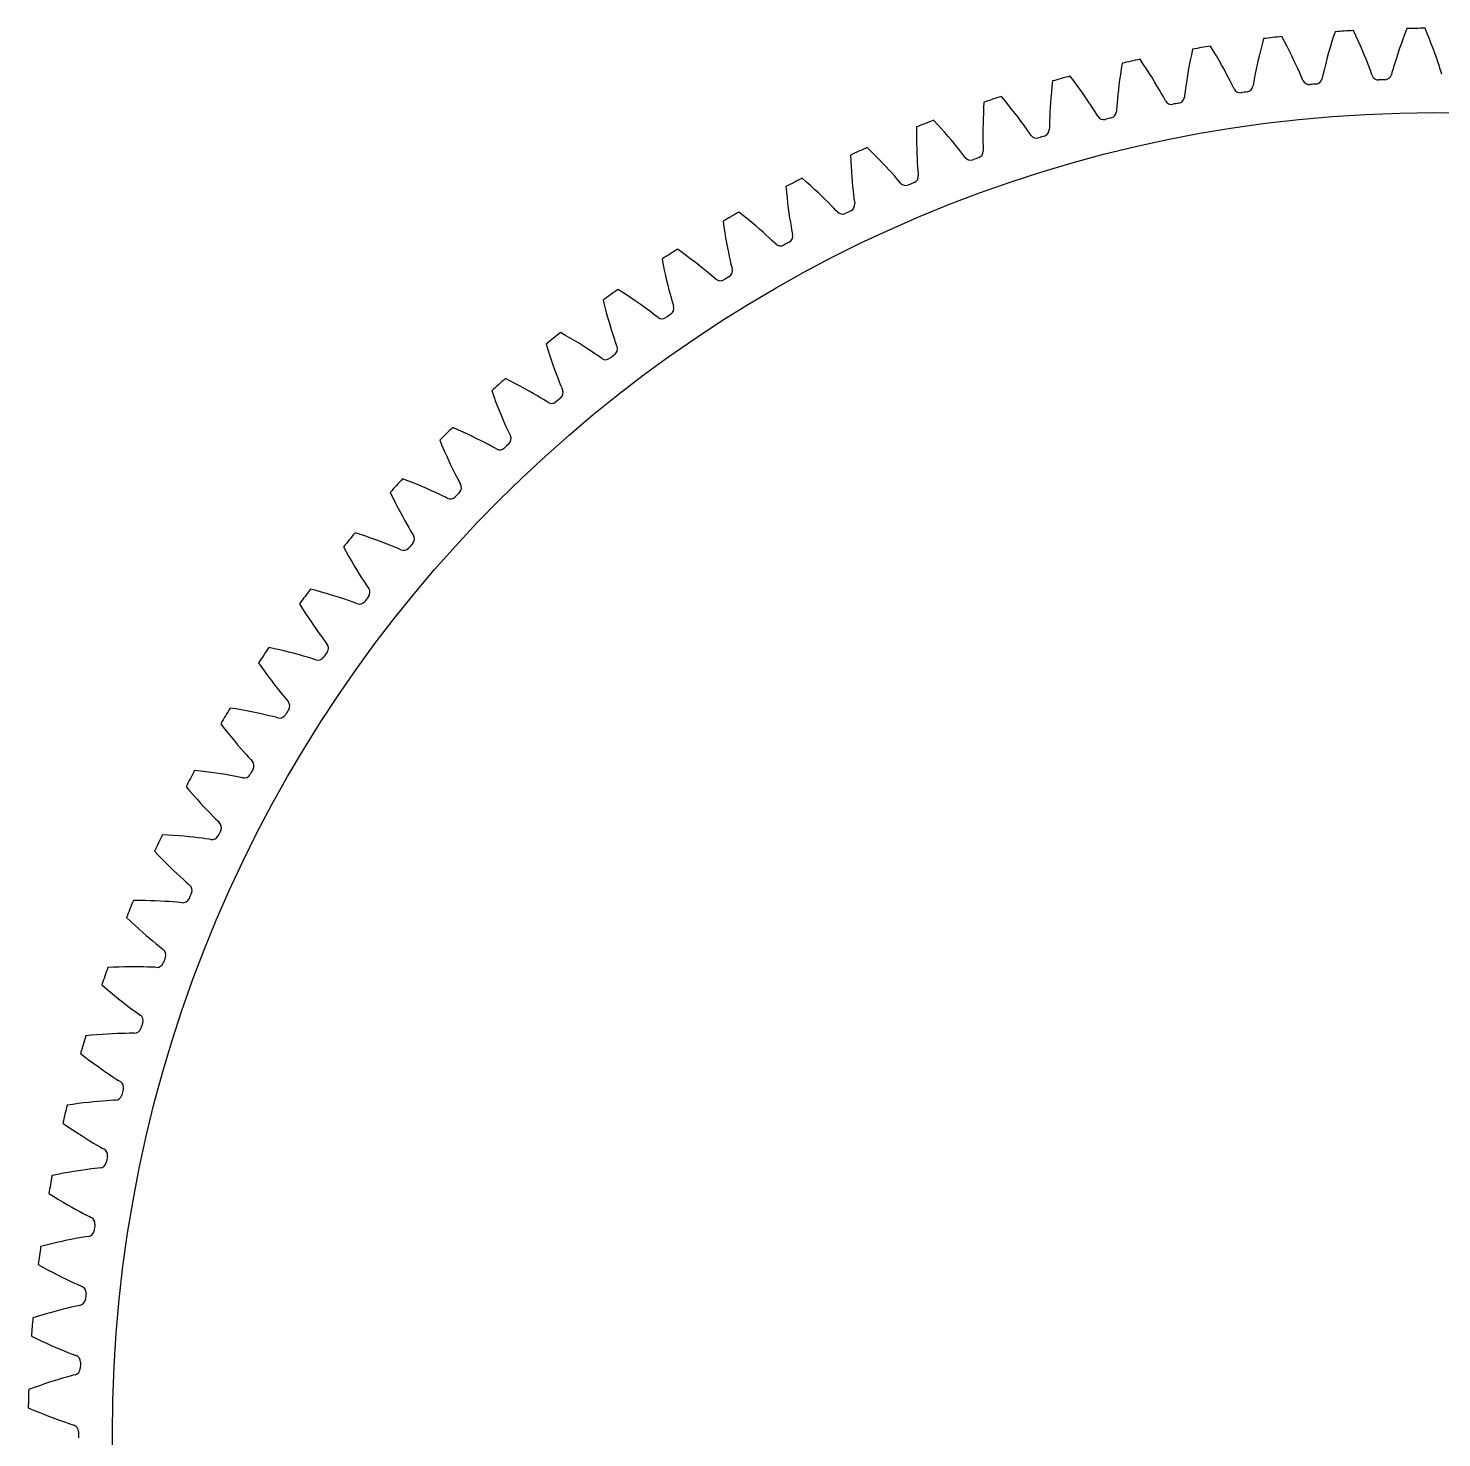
# Model space of a CAD drawing. Header units: millimetres. Extents: x -94 to 94, y -94 to 94.
# Drawn here: x -93.7 to 0.5, y -0.2 to 93.7 of the extents above; entities that cross this region are included whole.
import ezdxf

# ---------------------------------------------------------------- set-up
doc = ezdxf.new("R2010")
doc.units = ezdxf.units.MM

msp = doc.modelspace()

# ---------------------------------------------------------------- linework, layer by layer
at = {"layer": 'bore'}
msp.add_circle((0, 0), 88.125, dxfattribs=at)
at = {"layer": 'thin_ring_external'}
for p, q in [((-6.590975, 93.518028), (-6.709903, 93.152892)), ((-5.208707, 93.248879), (-5.37317, 93.595895)), ((-1.944708, 93.373991), (-2.073785, 93.025898)), ((-1.807291, 93.732578), (-1.944708, 93.373991)), ((-0.44057, 93.393201), (-0.587099, 93.748162)), ((-0.302646, 93.048518), (-0.44057, 93.393201)), ((-14.691812, 92.23142), (-14.890809, 92.559853)), ((-11.457592, 92.688768), (-11.550494, 92.329325)), ((-11.357464, 93.0595), (-11.457592, 92.688768)), ((-9.963256, 92.861282), (-10.145223, 93.199447)), ((-9.790897, 92.532462), (-9.963256, 92.861282)), ((-9.628231, 92.213828), (-9.790897, 92.532462)), ((-6.924445, 92.456179), (-7.020179, 92.126453)), ((-6.821037, 92.798662), (-6.924445, 92.456179)), ((-6.709903, 93.152892), (-6.821037, 92.798662)), ((-5.053363, 92.911688), (-5.208707, 93.248879)), ((-4.907179, 92.585164), (-5.053363, 92.911688)), ((-4.770231, 92.270316), (-4.907179, 92.585164)), ((-2.194545, 92.689141), (-2.30699, 92.364734)), ((-2.073785, 93.025898), (-2.194545, 92.689141)), ((-0.173324, 92.714955), (-0.302646, 93.048518)), ((-0.052631, 92.393525), (-0.173324, 92.714955)), ((0.059364, 92.085473), (-0.052631, 92.393525)), ((-19.382038, 91.360937), (-19.597545, 91.67878)), ((-16.249817, 91.619112), (-16.317757, 91.267868)), ((-16.17539, 91.982829), (-16.249817, 91.619112)), ((-16.094322, 92.35819), (-16.17539, 91.982829)), ((-14.502888, 91.91183), (-14.691812, 92.23142)), ((-14.324164, 91.601917), (-14.502888, 91.91183)), ((-14.15582, 91.302678), (-14.324164, 91.601917)), ((-11.715053, 91.647825), (-11.786902, 91.328018)), ((-11.63628, 91.982009), (-11.715053, 91.647825)), ((-11.550494, 92.329325), (-11.63628, 91.982009)), ((-9.475385, 91.906383), (-9.628231, 92.213828)), ((-9.332556, 91.61136), (-9.475385, 91.906383)), ((-9.200043, 91.330319), (-9.332556, 91.61136)), ((-7.188686, 91.510604), (-7.261351, 91.228187)), ((-7.108264, 91.810732), (-7.188686, 91.510604)), ((-7.020179, 92.126453), (-7.108264, 91.810732)), ((-4.642652, 91.968384), (-4.770231, 92.270316)), ((-4.524661, 91.680943), (-4.642652, 91.968384)), ((-4.416619, 91.410081), (-4.524661, 91.680943)), ((-2.593713, 91.479954), (-2.671666, 91.221894)), ((-2.506723, 91.758292), (-2.593713, 91.479954)), ((-2.411082, 92.053922), (-2.506723, 91.758292)), ((-2.30699, 92.364734), (-2.411082, 92.053922)), ((0.162524, 91.792382), (0.059364, 92.085473)), ((0.256595, 91.516357), (0.162524, 91.792382)), ((0.341113, 91.260372), (0.256595, 91.516357)), ((-24.021699, 90.252103), (-24.253155, 90.558528)), ((-20.906747, 90.669875), (-20.956663, 90.31562)), ((-20.850988, 91.036918), (-20.906747, 90.669875)), ((-20.789192, 91.415929), (-20.850988, 91.036918)), ((-19.177043, 91.05141), (-19.382038, 91.360937)), ((-18.982728, 90.751027), (-19.177043, 91.05141)), ((-18.799323, 90.460774), (-18.982728, 90.751027)), ((-16.43479, 90.607039), (-16.484183, 90.300275)), ((-16.379363, 90.930098), (-16.43479, 90.607039)), ((-16.317757, 91.267868), (-16.379363, 90.930098)), ((-13.998113, 91.015332), (-14.15582, 91.302678)), ((-13.851422, 90.741424), (-13.998113, 91.015332)), ((-13.716319, 90.482993), (-13.851422, 90.741424)), ((-11.910044, 90.738416), (-11.961272, 90.473752)), ((-11.851894, 91.024175), (-11.910044, 90.738416)), ((-11.786902, 91.328018), (-11.851894, 91.024175)), ((-9.078311, 91.065326), (-9.200043, 91.330319)), ((-8.968126, 90.819296), (-9.078311, 91.065326)), ((-8.870848, 90.596753), (-8.968126, 90.819296)), ((-8.789343, 90.406104), (-8.870848, 90.596753)), ((-7.428477, 90.528084), (-7.461464, 90.389738)), ((-7.382176, 90.730188), (-7.428477, 90.528084)), ((-7.326025, 90.966484), (-7.382176, 90.730188)), ((-7.261351, 91.228187), (-7.326025, 90.966484)), ((-4.319141, 91.158745), (-4.416619, 91.410081)), ((-4.233353, 90.931525), (-4.319141, 91.158745)), ((-4.161689, 90.736963), (-4.233353, 90.931525)), ((-4.111351, 90.603946), (-4.161689, 90.736963)), ((-2.796369, 90.789297), (-2.836377, 90.652817)), ((-2.739809, 90.988774), (-2.796369, 90.789297)), ((-2.671666, 91.221894), (-2.739809, 90.988774)), ((0.415187, 91.029068), (0.341113, 91.260372)), ((0.476823, 90.831101), (0.415187, 91.029068)), ((0.520303, 90.695686), (0.476823, 90.831101)), ((-25.472188, 89.853502), (-25.509133, 89.48409)), ((-25.429825, 90.235173), (-25.472188, 89.853502)), ((-23.801166, 89.953448), (-24.021699, 90.252103)), ((-23.591767, 89.663378), (-23.801166, 89.953448)), ((-23.393782, 89.382869), (-23.591767, 89.663378)), ((-21.039801, 89.649677), (-21.073466, 89.340791)), ((-21.000942, 89.975145), (-21.039801, 89.649677)), ((-20.956663, 90.31562), (-21.000942, 89.975145)), ((-18.62715, 90.181856), (-18.799323, 90.460774)), ((-18.466665, 89.915795), (-18.62715, 90.181856)), ((-18.318542, 89.664599), (-18.466665, 89.915795)), ((-18.18384, 89.43109), (-18.318542, 89.664599)), ((-16.565312, 89.744984), (-16.597071, 89.504194)), ((-16.527665, 90.011919), (-16.565312, 89.744984)), ((-16.484183, 90.300275), (-16.527665, 90.011919)), ((-13.593715, 90.242909), (-13.716319, 90.482993)), ((-13.485201, 90.025624), (-13.593715, 90.242909)), ((-13.394067, 89.839385), (-13.485201, 90.025624)), ((-13.330426, 89.712195), (-13.394067, 89.839385)), ((-12.041205, 90.030692), (-12.067084, 89.890843)), ((-12.005284, 90.234897), (-12.041205, 90.030692)), ((-11.961272, 90.473752), (-12.005284, 90.234897)), ((-8.732279, 90.27583), (-8.789343, 90.406104)), ((-30.004115, 88.819005), (-30.026934, 88.435668)), ((-28.59869, 88.907812), (-28.84549, 89.202019)), ((-28.363196, 88.620807), (-28.59869, 88.907812)), ((-28.139258, 88.341808), (-28.363196, 88.620807)), ((-25.567732, 88.785457), (-25.589921, 88.45843)), ((-25.540895, 89.127749), (-25.567732, 88.785457)), ((-25.509133, 89.48409), (-25.540895, 89.127749)), ((-23.207591, 89.113106), (-23.393782, 89.382869)), ((-23.03373, 88.855586), (-23.207591, 89.113106)), ((-22.872974, 88.612281), (-23.03373, 88.855586)), ((-22.726524, 88.385954), (-22.872974, 88.612281)), ((-21.126136, 88.782083), (-21.145558, 88.539985)), ((-21.102168, 89.050592), (-21.126136, 88.782083)), ((-21.073466, 89.340791), (-21.102168, 89.050592)), ((-18.064372, 89.219628), (-18.18384, 89.43109)), ((-17.963848, 89.038286), (-18.064372, 89.219628)), ((-17.893795, 88.914511), (-17.963848, 89.038286)), ((-16.622518, 89.298421), (-16.641223, 89.157433)), ((-16.597071, 89.504194), (-16.622518, 89.298421)), ((-30.058494, 87.707353), (-30.067818, 87.364138)), ((-30.044968, 88.064852), (-30.058494, 87.707353)), ((-30.026934, 88.435668), (-30.044968, 88.064852)), ((-27.927208, 88.071773), (-28.139258, 88.341808)), ((-27.727486, 87.811869), (-27.927208, 88.071773)), ((-27.540703, 87.563563), (-27.727486, 87.811869)), ((-25.621618, 87.856941), (-25.631844, 87.587558)), ((-25.60777, 88.148227), (-25.621618, 87.856941)), ((-25.589921, 88.45843), (-25.60777, 88.148227)), ((-22.596415, 88.180868), (-22.726524, 88.385954)), ((-22.486763, 88.004896), (-22.596415, 88.180868)), ((-22.410482, 87.88486), (-22.486763, 88.004896)), ((-21.160466, 88.333181), (-21.171947, 88.191422)), ((-21.145558, 88.539985), (-21.160466, 88.333181)), ((-34.500127, 87.171117), (-34.503344, 86.787116)), ((-34.503344, 86.787116), (-34.50242, 86.415862)), ((-33.10107, 87.331571), (-33.362571, 87.612792)), ((-32.851228, 87.056964), (-33.10107, 87.331571)), ((-32.613338, 86.789764), (-32.851228, 87.056964)), ((-32.387776, 86.530909), (-32.613338, 86.789764)), ((-30.073281, 87.036404), (-30.075267, 86.725695)), ((-30.075267, 86.725695), (-30.074223, 86.434082)), ((-30.067818, 87.364138), (-30.073281, 87.036404)), ((-27.367733, 87.328784), (-27.540703, 87.563563)), ((-27.209918, 87.11023), (-27.367733, 87.328784)), ((-27.069507, 86.912055), (-27.209918, 87.11023)), ((-26.951013, 86.741911), (-27.069507, 86.912055)), ((-26.868701, 86.625926), (-26.951013, 86.741911)), ((-25.643208, 87.13749), (-25.647436, 86.995329)), ((-25.638879, 87.344785), (-25.643208, 87.13749)), ((-25.631844, 87.587558), (-25.638879, 87.344785)), ((-37.517094, 85.527492), (-37.792612, 85.794994)), ((-34.50242, 86.415862), (-34.497674, 86.05814)), ((-34.497674, 86.05814), (-34.489461, 85.714895)), ((-32.175044, 86.281542), (-32.387776, 86.530909)), ((-31.975825, 86.043097), (-32.175044, 86.281542)), ((-31.791093, 85.817456), (-31.975825, 86.043097)), ((-31.622324, 85.607245), (-31.791093, 85.817456)), ((-30.074223, 86.434082), (-30.070682, 86.164528)), ((-30.070682, 86.164528), (-30.065311, 85.921712)), ((-30.065311, 85.921712), (-30.059049, 85.714466)), ((-38.906133, 85.295811), (-38.889738, 84.912145)), ((-38.889738, 84.912145), (-38.869859, 84.541424)), ((-37.253556, 85.266), (-37.517094, 85.527492)), ((-37.002332, 85.011295), (-37.253556, 85.266)), ((-36.763847, 84.764295), (-37.002332, 85.011295)), ((-34.489461, 85.714895), (-34.478182, 85.387311)), ((-34.478182, 85.387311), (-34.464301, 85.076905)), ((-34.464301, 85.076905), (-34.448369, 84.785726)), ((-31.471977, 85.416498), (-31.622324, 85.607245)), ((-31.34495, 85.252626), (-31.471977, 85.416498)), ((-31.256824, 85.140996), (-31.34495, 85.252626)), ((-30.059049, 85.714466), (-30.056014, 85.572275)), ((-38.869859, 84.541424), (-38.846854, 84.18441)), ((-38.846854, 84.18441), (-38.821125, 83.842033)), ((-36.53866, 84.526116), (-36.763847, 84.764295)), ((-36.327526, 84.298154), (-36.53866, 84.526116)), ((-36.131514, 84.08224), (-36.327526, 84.298154)), ((-35.952232, 83.880921), (-36.131514, 84.08224)), ((-34.448369, 84.785726), (-34.431068, 84.516705)), ((-34.431068, 84.516705), (-34.413306, 84.274479)), ((-34.413306, 84.274479), (-34.396471, 84.067824)), ((-34.396471, 84.067824), (-34.386178, 83.925973)), ((-43.210637, 83.197977), (-43.174673, 82.815649)), ((-41.835239, 83.500281), (-42.124057, 83.753366)), ((-41.558694, 83.252587), (-41.835239, 83.500281)), ((-41.294792, 83.011042), (-41.558694, 83.252587)), ((-41.044006, 82.776541), (-41.294792, 83.011042)), ((-38.821125, 83.842033), (-38.793134, 83.515451)), ((-38.793134, 83.515451), (-38.763422, 83.20616)), ((-38.763422, 83.20616), (-38.732642, 82.916173)), ((-35.792341, 83.698099), (-35.952232, 83.880921)), ((-35.657112, 83.540927), (-35.792341, 83.698099)), ((-35.563401, 83.433942), (-35.657112, 83.540927)), ((-43.174673, 82.815649), (-43.135891, 82.446426)), ((-43.135891, 82.446426), (-43.094686, 82.091053)), ((-43.094686, 82.091053), (-43.051509, 81.750436)), ((-40.806951, 82.55017), (-41.044006, 82.776541)), ((-40.584452, 82.333287), (-40.806951, 82.55017)), ((-40.377672, 82.127663), (-40.584452, 82.333287)), ((-40.188344, 81.93576), (-40.377672, 82.127663)), ((-38.732642, 82.916173), (-38.701628, 82.648387)), ((-38.701628, 82.648387), (-38.671521, 82.407384)), ((-38.671521, 82.407384), (-38.644155, 82.201858)), ((-38.644155, 82.201858), (-38.626634, 82.060718)), ((-46.044242, 81.255227), (-46.345606, 81.493235)), ((-45.755409, 81.021977), (-46.044242, 81.255227)), ((-43.051509, 81.750436), (-43.00688, 81.42571)), ((-43.00688, 81.42571), (-42.961413, 81.118339)), ((-42.961413, 81.118339), (-42.915867, 80.830302)), ((-40.019327, 81.761342), (-40.188344, 81.93576)), ((-39.876249, 81.61128), (-40.019327, 81.761342)), ((-39.777197, 81.509219), (-39.876249, 81.61128)), ((-47.402409, 80.883089), (-47.34697, 80.503097)), ((-47.34697, 80.503097), (-47.289386, 80.136335)), ((-47.289386, 80.136335), (-47.23009, 79.783529)), ((-45.479518, 80.794222), (-45.755409, 81.021977)), ((-45.217086, 80.572833), (-45.479518, 80.794222)), ((-44.968781, 80.358861), (-45.217086, 80.572833)), ((-44.735499, 80.153621), (-44.968781, 80.358861)), ((-44.518488, 79.958824), (-44.735499, 80.153621)), ((-42.915867, 80.830302), (-42.871219, 80.564448)), ((-42.871219, 80.564448), (-42.828846, 80.325298)), ((-42.828846, 80.325298), (-42.791022, 80.121437)), ((-42.791022, 80.121437), (-42.766316, 79.981375)), ((-47.23009, 79.783529), (-47.169577, 79.445562)), ((-47.169577, 79.445562), (-47.108425, 79.123538)), ((-44.319609, 79.776839), (-44.518488, 79.958824)), ((-44.141907, 79.611278), (-44.319609, 79.776839)), ((-43.991353, 79.468718), (-44.141907, 79.611278)), ((-43.887219, 79.371848), (-43.991353, 79.468718)), ((-51.470514, 78.357187), (-51.395745, 77.98052)), ((-50.13312, 78.798188), (-50.446243, 79.020498)), ((-49.832754, 78.57999), (-50.13312, 78.798188)), ((-49.545594, 78.366619), (-49.832754, 78.57999)), ((-49.2722, 78.158919), (-49.545594, 78.366619)), ((-47.108425, 79.123538), (-47.047323, 78.818889)), ((-47.047323, 78.818889), (-46.987129, 78.533554)), ((-46.987129, 78.533554), (-46.928965, 78.270327)), ((-46.928965, 78.270327), (-46.874436, 78.033652)), ((-51.395745, 77.98052), (-51.319508, 77.617178)), ((-51.319508, 77.617178), (-51.242275, 77.26786)), ((-49.013293, 77.957905), (-49.2722, 78.158919)), ((-48.769835, 77.764844), (-49.013293, 77.957905)), ((-48.543162, 77.581382), (-48.769835, 77.764844)), ((-48.335249, 77.409789), (-48.543162, 77.581382)), ((-48.149325, 77.253518), (-48.335249, 77.409789)), ((-46.874436, 78.033652), (-46.826252, 77.831988)), ((-46.826252, 77.831988), (-46.794427, 77.693371)), ((-51.242275, 77.26786), (-51.164584, 76.933423)), ((-51.164584, 76.933423), (-51.087069, 76.614941)), ((-51.087069, 76.614941), (-51.010492, 76.31381)), ((-47.991689, 77.11883), (-48.149325, 77.253518)), ((-47.882745, 77.027404), (-47.991689, 77.11883)), ((-55.404338, 75.626859), (-55.310434, 75.254502)), ((-54.091206, 76.135574), (-54.415273, 76.341605)), ((-53.780091, 75.932997), (-54.091206, 76.135574)), ((-53.482411, 75.734567), (-53.780091, 75.932997)), ((-53.198768, 75.541097), (-53.482411, 75.734567)), ((-52.929935, 75.353565), (-53.198768, 75.541097)), ((-51.010492, 76.31381), (-50.935807, 76.031921)), ((-50.935807, 76.031921), (-50.864278, 75.772007)), ((-50.864278, 75.772007), (-50.797736, 75.538425)), ((-50.797736, 75.538425), (-50.739317, 75.339484)), ((-55.310434, 75.254502), (-55.215744, 74.895526)), ((-55.215744, 74.895526), (-55.120775, 74.550607)), ((-55.120775, 74.550607), (-55.026109, 74.220573)), ((-52.676937, 75.173188), (-52.929935, 75.353565)), ((-52.441191, 75.001539), (-52.676937, 75.173188)), ((-52.224789, 74.840786), (-52.441191, 75.001539)), ((-52.031128, 74.694212), (-52.224789, 74.840786)), ((-51.866819, 74.567749), (-52.031128, 74.694212)), ((-51.753349, 74.482005), (-51.866819, 74.567749)), ((-50.739317, 75.339484), (-50.700456, 75.202673)), ((-55.026109, 74.220573), (-54.932433, 73.906465)), ((-54.932433, 73.906465), (-54.84058, 73.609637)), ((-54.84058, 73.609637), (-54.751599, 73.331929)), ((-59.193619, 72.69923), (-59.080824, 72.332153)), ((-57.908175, 73.27433), (-58.242339, 73.463545)), ((-57.587122, 73.087903), (-57.908175, 73.27433)), ((-57.279698, 72.904932), (-57.587122, 73.087903)), ((-56.986546, 72.726197), (-57.279698, 72.904932)), ((-56.708489, 72.552637), (-56.986546, 72.726197)), ((-54.751599, 73.331929), (-54.666892, 73.076006)), ((-54.666892, 73.076006), (-54.58851, 72.846126)), ((-54.58851, 72.846126), (-54.520009, 72.650429)), ((-54.520009, 72.650429), (-54.474213, 72.51578)), ((-59.080824, 72.332153), (-58.967928, 71.978481)), ((-58.967928, 71.978481), (-58.855472, 71.638861)), ((-58.855472, 71.638861), (-58.744078, 71.314091)), ((-56.446611, 72.385413), (-56.708489, 72.552637)), ((-56.202408, 72.226025), (-56.446611, 72.385413)), ((-55.978079, 72.076532), (-56.202408, 72.226025)), ((-55.777187, 71.940037), (-55.978079, 72.076532)), ((-55.606636, 71.822129), (-55.777187, 71.940037)), ((-55.488936, 71.742291), (-55.606636, 71.822129)), ((-58.744078, 71.314091), (-58.634485, 71.005176)), ((-58.634485, 71.005176), (-58.527595, 70.713425)), ((-58.527595, 70.713425), (-58.42455, 70.440622)), ((-61.574068, 70.221922), (-61.917457, 70.393828)), ((-61.243915, 70.052132), (-61.574068, 70.221922)), ((-60.927549, 69.885096), (-61.243915, 70.052132)), ((-60.625653, 69.721563), (-60.927549, 69.885096)), ((-58.42455, 70.440622), (-58.326887, 70.189359)), ((-58.326887, 70.189359), (-58.236869, 69.963781)), ((-58.236869, 69.963781), (-58.158465, 69.771836)), ((-58.158465, 69.771836), (-58.105853, 69.639702)), ((-62.82847, 69.581937), (-62.697079, 69.221098)), ((-62.697079, 69.221098), (-62.566272, 68.873651)), ((-62.566272, 68.873651), (-62.436621, 68.540217)), ((-60.339097, 69.562427), (-60.625653, 69.721563)), ((-60.069021, 69.408793), (-60.339097, 69.562427)), ((-59.816999, 69.262082), (-60.069021, 69.408793)), ((-59.58533, 69.124238), (-59.816999, 69.262082)), ((-59.37773, 68.998179), (-59.58533, 69.124238)), ((-59.201381, 68.889134), (-59.37773, 68.998179)), ((-59.079757, 68.815409), (-59.201381, 68.889134)), ((-62.436621, 68.540217), (-62.308789, 68.221558)), ((-62.308789, 68.221558), (-62.183566, 67.918642)), ((-62.183566, 67.918642), (-62.061919, 67.63273)), ((-65.079321, 66.986313), (-65.43104, 67.140461)), ((-64.740929, 66.833602), (-65.079321, 66.986313)), ((-62.061919, 67.63273), (-61.945079, 67.365544)), ((-61.945079, 67.365544), (-61.834713, 67.119595)), ((-61.834713, 67.119595), (-61.733294, 66.898908)), ((-66.299409, 66.283112), (-66.149765, 65.929453)), ((-64.416447, 66.682938), (-64.740929, 66.833602)), ((-64.106595, 66.535034), (-64.416447, 66.682938)), ((-63.812287, 66.390737), (-64.106595, 66.535034)), ((-63.534719, 66.251093), (-63.812287, 66.390737)), ((-63.275534, 66.117442), (-63.534719, 66.251093)), ((-63.037129, 65.991607), (-63.275534, 66.117442)), ((-62.823363, 65.876313), (-63.037129, 65.991607)), ((-61.733294, 66.898908), (-61.645192, 66.711217)), ((-61.645192, 66.711217), (-61.585902, 66.581941)), ((-66.149765, 65.929453), (-66.001388, 65.589139)), ((-66.001388, 65.589139), (-65.85488, 65.262759)), ((-65.85488, 65.262759), (-65.710944, 64.951043)), ((-62.641676, 65.776414), (-62.823363, 65.876313)), ((-62.516447, 65.708996), (-62.641676, 65.776414)), ((-65.710944, 64.951043), (-65.570418, 64.654916)), ((-65.570418, 64.654916), (-65.43433, 64.375588)), ((-65.43433, 64.375588), (-65.304, 64.114717)), ((-65.304, 64.114717), (-65.18122, 63.874724)), ((-68.41479, 63.575944), (-68.773921, 63.711932)), ((-68.069042, 63.440711), (-68.41479, 63.575944)), ((-67.73729, 63.306812), (-68.069042, 63.440711)), ((-67.42029, 63.174922), (-67.73729, 63.306812)), ((-67.118998, 63.045841), (-67.42029, 63.174922)), ((-65.18122, 63.874724), (-65.068665, 63.659504)), ((-65.068665, 63.659504), (-64.971094, 63.476556)), ((-64.971094, 63.476556), (-64.90528, 63.350476)), ((-69.59738, 62.811362), (-69.429873, 62.465806)), ((-69.429873, 62.465806), (-69.264313, 62.133511)), ((-66.834662, 62.920552), (-67.118998, 63.045841)), ((-66.568991, 62.800309), (-66.834662, 62.920552)), ((-66.324471, 62.686812), (-66.568991, 62.800309)), ((-66.105097, 62.582583), (-66.324471, 62.686812)), ((-65.918546, 62.492091), (-66.105097, 62.582583)), ((-65.790038, 62.431155), (-65.918546, 62.492091)), ((-69.264313, 62.133511), (-69.101331, 61.815038)), ((-69.101331, 61.815038), (-68.941667, 61.511079)), ((-68.941667, 61.511079), (-68.786203, 61.222513)), ((-68.786203, 61.222513), (-68.63603, 60.950498)), ((-68.63603, 60.950498), (-68.49255, 60.696622)), ((-68.49255, 60.696622), (-68.357676, 60.463212)), ((-68.357676, 60.463212), (-68.234278, 60.254019)), ((-71.571772, 59.999713), (-71.937378, 60.117187)), ((-71.21957, 59.882311), (-71.571772, 59.999713)), ((-70.881414, 59.765526), (-71.21957, 59.882311)), ((-70.558093, 59.649994), (-70.881414, 59.765526)), ((-70.250603, 59.536465), (-70.558093, 59.649994)), ((-69.96024, 59.425858), (-70.250603, 59.536465)), ((-69.688776, 59.319338), (-69.96024, 59.425858)), ((-68.234278, 60.254019), (-68.127493, 60.076292)), ((-68.127493, 60.076292), (-68.055328, 59.953737)), ((-72.713779, 59.175745), (-72.528847, 58.839192)), ((-72.528847, 58.839192), (-72.346536, 58.515785)), ((-72.346536, 58.515785), (-72.167505, 58.206049)), ((-69.43878, 59.218474), (-69.688776, 59.319338)), ((-69.214371, 59.125582), (-69.43878, 59.218474)), ((-69.023442, 59.044734), (-69.214371, 59.125582)), ((-68.891991, 58.990439), (-69.023442, 59.044734)), ((-72.167505, 58.206049), (-71.992529, 57.910639)), ((-71.992529, 57.910639), (-71.822533, 57.630388)), ((-71.822533, 57.630388), (-71.658667, 57.366395)), ((-71.658667, 57.366395), (-71.502411, 57.120177)), ((-71.502411, 57.120177), (-71.355795, 56.893957)), ((-71.355795, 56.893957), (-71.221877, 56.691338)), ((-71.221877, 56.691338), (-71.106156, 56.519295)), ((-74.542032, 56.26695), (-74.913159, 56.365602)), ((-74.184294, 56.167684), (-74.542032, 56.26695)), ((-73.840616, 56.068318), (-74.184294, 56.167684)), ((-73.511818, 55.969445), (-73.840616, 56.068318)), ((-73.198932, 55.871766), (-73.511818, 55.969445)), ((-72.903301, 55.776129), (-73.198932, 55.871766)), ((-72.626752, 55.683609), (-72.903301, 55.776129)), ((-72.371932, 55.595641), (-72.626752, 55.683609)), ((-71.106156, 56.519295), (-71.027827, 56.400585)), ((-75.640477, 55.385745), (-75.438601, 55.059074)), ((-75.438601, 55.059074), (-75.240014, 54.745397)), ((-75.240014, 54.745397), (-75.045402, 54.445207)), ((-72.143072, 55.514329), (-72.371932, 55.595641)), ((-71.948264, 55.443335), (-72.143072, 55.514329)), ((-71.814212, 55.395823), (-71.948264, 55.443335)), ((-75.045402, 54.445207), (-74.85557, 54.159116)), ((-74.85557, 54.159116), (-74.671487, 53.887911)), ((-74.671487, 53.887911), (-74.494355, 53.63263)), ((-74.494355, 53.63263), (-74.32573, 53.394711)), ((-74.32573, 53.394711), (-74.167754, 53.176273)), ((-74.167754, 53.176273), (-74.023665, 52.980756)), ((-74.023665, 52.980756), (-73.899311, 52.814847)), ((-73.899311, 52.814847), (-73.815023, 52.700291)), ((-77.31782, 52.387393), (-77.6935, 52.466966)), ((-76.95548, 52.306522), (-77.31782, 52.387393)), ((-76.607177, 52.224835), (-76.95548, 52.306522)), ((-76.273759, 52.142879), (-76.607177, 52.224835)), ((-75.956294, 52.061303), (-76.273759, 52.142879)), ((-75.656165, 51.980886), (-75.956294, 52.061303)), ((-75.375252, 51.902608), (-75.656165, 51.980886)), ((-75.116273, 51.827766), (-75.375252, 51.902608)), ((-78.369837, 51.451249), (-78.151545, 51.135312)), ((-78.151545, 51.135312), (-77.9372, 50.832185)), ((-74.88356, 51.758246), (-75.116273, 51.827766)), ((-74.685382, 51.697292), (-74.88356, 51.758246)), ((-74.549078, 51.656686), (-74.685382, 51.697292)), ((-77.9372, 50.832185), (-77.727514, 50.542323)), ((-77.727514, 50.542323), (-77.523322, 50.266299)), ((-77.523322, 50.266299), (-77.325631, 50.004847)), ((-77.325631, 50.004847), (-77.135695, 49.758943)), ((-77.135695, 49.758943), (-76.955142, 49.529945)), ((-76.955142, 49.529945), (-76.786219, 49.319858)), ((-76.786219, 49.319858), (-76.632334, 49.131954)), ((-76.632334, 49.131954), (-76.499671, 48.97261)), ((-79.891894, 48.371162), (-80.271148, 48.431449)), ((-79.525898, 48.308899), (-79.891894, 48.371162)), ((-79.173878, 48.245102), (-79.525898, 48.308899)), ((-78.836711, 48.180279), (-79.173878, 48.245102)), ((-78.515494, 48.115019), (-78.836711, 48.180279)), ((-78.211651, 48.050032), (-78.515494, 48.115019)), ((-76.499671, 48.97261), (-76.409643, 48.862507)), ((-80.89474, 47.382524), (-80.6606, 47.078145)), ((-77.927108, 47.986199), (-78.211651, 48.050032)), ((-77.664645, 47.924678), (-77.927108, 47.986199)), ((-77.428685, 47.867131), (-77.664645, 47.924678)), ((-77.227653, 47.816375), (-77.428685, 47.867131)), ((-77.089454, 47.782783), (-77.227653, 47.816375)), ((-80.6606, 47.078145), (-80.431057, 46.786358)), ((-80.431057, 46.786358), (-80.206844, 46.507581)), ((-80.206844, 46.507581), (-79.988824, 46.242342)), ((-79.988824, 46.242342), (-79.778041, 45.991325)), ((-79.778041, 45.991325), (-79.575797, 45.755441)), ((-79.575797, 45.755441), (-79.383787, 45.535961)), ((-79.383787, 45.535961), (-79.204357, 45.334773)), ((-79.204357, 45.334773), (-79.041079, 45.154971)), ((-79.041079, 45.154971), (-78.900452, 45.002609)), ((-78.900452, 45.002609), (-78.80492, 44.897247)), ((-82.25754, 44.228737), (-82.639378, 44.269581)), ((-81.888843, 44.185243), (-82.25754, 44.228737)), ((-81.534024, 44.139504), (-81.888843, 44.185243)), ((-81.193987, 44.091981), (-81.534024, 44.139504)), ((-80.869857, 44.043208), (-81.193987, 44.091981)), ((-80.563091, 43.99382), (-80.869857, 44.043208)), ((-80.27566, 43.944599), (-80.563091, 43.99382)), ((-80.010398, 43.89656), (-80.27566, 43.944599)), ((-79.771808, 43.851137), (-80.010398, 43.89656)), ((-79.568447, 43.810712), (-79.771808, 43.851137)), ((-79.428712, 43.78422), (-79.568447, 43.810712)), ((-83.208597, 43.190183), (-82.959221, 42.898156)), ((-82.959221, 42.898156), (-82.715079, 42.61847)), ((-82.715079, 42.61847), (-82.476924, 42.351505)), ((-82.476924, 42.351505), (-82.245645, 42.097745)), ((-82.245645, 42.097745), (-82.02232, 41.857818)), ((-82.02232, 41.857818), (-81.808295, 41.632568)), ((-81.808295, 41.632568), (-81.605329, 41.423178)), ((-81.605329, 41.423178), (-81.41586, 41.231415)), ((-81.41586, 41.231415), (-81.243614, 41.060185)), ((-81.243614, 41.060185), (-81.095391, 40.915202)), ((-81.095391, 40.915202), (-80.994604, 40.814855)), ((-84.408586, 39.970925), (-84.79201, 39.992218)), ((-84.038148, 39.946313), (-84.408586, 39.970925)), ((-83.681457, 39.918751), (-84.038148, 39.946313)), ((-83.339436, 39.888652), (-83.681457, 39.918751)), ((-83.013239, 39.856493), (-83.339436, 39.888652)), ((-82.704352, 39.822833), (-83.013239, 39.856493)), ((-82.414782, 39.788353), (-82.704352, 39.822833)), ((-82.147414, 39.753921), (-82.414782, 39.788353)), ((-81.906815, 39.720739), (-82.147414, 39.753921)), ((-81.701655, 39.690751), (-81.906815, 39.720739)), ((-81.56075, 39.671428), (-81.701655, 39.690751)), ((-85.305373, 38.885163), (-85.041411, 38.606251)), ((-85.041411, 38.606251), (-84.783306, 38.339395)), ((-84.783306, 38.339395), (-84.53183, 38.084939)), ((-84.53183, 38.084939), (-84.287896, 37.84332)), ((-84.287896, 37.84332), (-84.052611, 37.615109)), ((-84.052611, 37.615109), (-83.827364, 37.401081)), ((-83.827364, 37.401081), (-83.613971, 37.202328)), ((-83.613971, 37.202328), (-83.414958, 37.020489)), ((-83.414958, 37.020489), (-83.234193, 36.858277)), ((-83.234193, 36.858277), (-83.078761, 36.721052)), ((-83.078761, 36.721052), (-82.972982, 36.625982)), ((-86.339419, 35.608832), (-86.72343, 35.61052)), ((-85.968207, 35.603168), (-86.339419, 35.608832)), ((-85.610574, 35.593854), (-85.968207, 35.603168)), ((-85.267463, 35.581259), (-85.610574, 35.593854)), ((-84.940049, 35.565797), (-85.267463, 35.581259)), ((-84.629846, 35.547953), (-84.940049, 35.565797)), ((-84.338894, 35.528303), (-84.629846, 35.547953)), ((-84.070116, 35.507569), (-84.338894, 35.528303)), ((-83.828137, 35.486715), (-84.070116, 35.507569)), ((-83.621713, 35.467242), (-83.828137, 35.486715)), ((-83.480006, 35.455139), (-83.621713, 35.467242)), ((-87.179596, 34.478697), (-86.901737, 34.213626)), ((-86.901737, 34.213626), (-86.630344, 33.960298)), ((-86.630344, 33.960298), (-86.366203, 33.719014)), ((-86.366203, 33.719014), (-86.11025, 33.490165)), ((-86.11025, 33.490165), (-85.863619, 33.274266)), ((-85.863619, 33.274266), (-85.627738, 33.072018)), ((-85.627738, 33.072018), (-85.404475, 32.88442)), ((-85.404475, 32.88442), (-85.196436, 32.712981)), ((-85.196436, 32.712981), (-85.007625, 32.56021)), ((-85.007625, 32.56021), (-84.845388, 32.4311)), ((-84.845388, 32.4311), (-84.734892, 32.341556)), ((-88.045002, 31.153841), (-88.428599, 31.135918)), ((-87.673986, 31.167138), (-88.045002, 31.153841)), ((-87.316344, 31.176097), (-87.673986, 31.167138)), ((-86.973037, 31.181038), (-87.316344, 31.176097)), ((-86.64526, 31.182314), (-86.973037, 31.181038)), ((-86.334551, 31.180333), (-86.64526, 31.182314)), ((-86.042975, 31.175565), (-86.334551, 31.180333)), ((-85.773489, 31.168581), (-86.042975, 31.175565)), ((-85.530761, 31.16011), (-85.773489, 31.168581)), ((-85.323612, 31.151202), (-85.530761, 31.16011)), ((-85.181471, 31.146351), (-85.323612, 31.151202)), ((-88.826378, 29.982279), (-88.535347, 29.731742)), ((-88.535347, 29.731742), (-88.251372, 29.492602)), ((-88.251372, 29.492602), (-87.975256, 29.26512)), ((-87.975256, 29.26512), (-87.707951, 29.049639)), ((-87.707951, 29.049639), (-87.450619, 28.846614)), ((-87.450619, 28.846614), (-87.204718, 28.656674)), ((-87.204718, 28.656674), (-86.972167, 28.480721)), ((-86.972167, 28.480721), (-86.755646, 28.320128)), ((-86.755646, 28.320128), (-86.559281, 28.177197)), ((-86.559281, 28.177197), (-86.390664, 28.05654)), ((-86.390664, 28.05654), (-86.27574, 27.972754)), ((-89.520886, 26.617572), (-89.903067, 26.580086)), ((-89.151033, 26.649796), (-89.520886, 26.617572)), ((-88.794315, 26.677006), (-89.151033, 26.649796)), ((-88.451708, 26.699469), (-88.794315, 26.677006)), ((-88.124424, 26.71748), (-88.451708, 26.699469)), ((-87.814019, 26.731366), (-88.124424, 26.71748)), ((-87.52258, 26.741493), (-87.814019, 26.731366)), ((-87.253088, 26.748278), (-87.52258, 26.741493)), ((-87.010245, 26.752212), (-87.253088, 26.748278)), ((-86.802911, 26.753893), (-87.010245, 26.752212)), ((-86.660708, 26.756306), (-86.802911, 26.753893)), ((-90.241422, 25.407641), (-89.937978, 25.172291)), ((-89.937978, 25.172291), (-89.642163, 24.947963)), ((-89.642163, 24.947963), (-89.354792, 24.734877)), ((-89.354792, 24.734877), (-89.076833, 24.533325)), ((-89.076833, 24.533325), (-88.80947, 24.343705)), ((-88.80947, 24.343705), (-88.554191, 24.166569)), ((-88.554191, 24.166569), (-88.31296, 24.002719)), ((-88.31296, 24.002719), (-88.088521, 23.853391)), ((-88.088521, 23.853391), (-87.885114, 23.720674)), ((-87.885114, 23.720674), (-87.710556, 23.608783)), ((-87.710556, 23.608783), (-87.591503, 23.530975)), ((-90.76322, 22.011862), (-91.142989, 21.95491)), ((-90.395495, 22.062928), (-90.76322, 22.011862)), ((-90.040631, 22.108316), (-90.395495, 22.062928)), ((-89.699618, 22.148244), (-90.040631, 22.108316)), ((-89.373681, 22.182943), (-89.699618, 22.148244)), ((-89.06439, 22.212661), (-89.373681, 22.182943)), ((-88.773848, 22.237655), (-89.06439, 22.212661)), ((-88.505055, 22.258192), (-88.773848, 22.237655)), ((-88.262729, 22.274521), (-88.505055, 22.258192)), ((-88.055751, 22.286786), (-88.262729, 22.274521)), ((-87.913857, 22.296457), (-88.055751, 22.286786)), ((-91.421037, 20.766718), (-91.105971, 20.547169)), ((-91.105971, 20.547169), (-90.799088, 20.338238)), ((-90.799088, 20.338238), (-90.501211, 20.140103)), ((-90.501211, 20.140103), (-90.213324, 19.953007)), ((-90.213324, 19.953007), (-89.936627, 19.777285)), ((-89.936627, 19.777285), (-89.672637, 19.613415)), ((-89.672637, 19.613415), (-89.423354, 19.462097)), ((-89.423354, 19.462097), (-89.191583, 19.324423)), ((-89.191583, 19.324423), (-88.981664, 19.202265)), ((-88.981664, 19.202265), (-88.801621, 19.099434)), ((-88.801621, 19.099434), (-88.678751, 19.027806)), ((-91.768763, 17.348724), (-92.145129, 17.272456)), ((-91.404125, 17.418501), (-91.768763, 17.348724)), ((-91.052042, 17.481949), (-91.404125, 17.418501)), ((-90.713513, 17.539237), (-91.052042, 17.481949)), ((-90.389773, 17.590534), (-90.713513, 17.539237)), ((-90.082402, 17.636005), (-90.389773, 17.590534)), ((-89.793515, 17.675802), (-90.082402, 17.636005)), ((-89.526121, 17.710037), (-89.793515, 17.675802)), ((-89.284945, 17.738718), (-89.526121, 17.710037)), ((-89.078864, 17.761535), (-89.284945, 17.738718)), ((-88.937649, 17.778438), (-89.078864, 17.761535)), ((-92.362144, 16.071616), (-92.036279, 15.868441)), ((-92.036279, 15.868441), (-91.719128, 15.675452)), ((-91.719128, 15.675452), (-91.411523, 15.492785)), ((-91.411523, 15.492785), (-91.114458, 15.320633)), ((-91.114458, 15.320633), (-90.82915, 15.15927)), ((-90.82915, 15.15927), (-90.557137, 15.009093)), ((-90.557137, 15.009093), (-90.300452, 14.8707)), ((-90.300452, 14.8707), (-90.061954, 14.745041)), ((-90.061954, 14.745041), (-89.846072, 14.63376)), ((-89.846072, 14.63376), (-89.661012, 14.540256)), ((-89.661012, 14.540256), (-89.534645, 14.474996)), ((-89.729412, 13.214038), (-89.86958, 13.189947)), ((-92.534892, 12.640326), (-92.906873, 12.54494)), ((-92.174293, 12.728631), (-92.534892, 12.640326)), ((-91.825909, 12.809974), (-92.174293, 12.728631)), ((-91.490746, 12.884472), (-91.825909, 12.809974)), ((-91.170047, 12.952232), (-91.490746, 12.884472)), ((-90.8654, 13.013339), (-91.170047, 12.952232)), ((-90.578922, 13.067835), (-90.8654, 13.013339)), ((-90.313625, 13.115678), (-90.578922, 13.067835)), ((-90.074227, 13.156636), (-90.313625, 13.115678)), ((-89.86958, 13.189947), (-90.074227, 13.156636)), ((-93.062289, 11.334586), (-92.726475, 11.148315)), ((-92.726475, 11.148315), (-92.399884, 10.971771)), ((-92.399884, 10.971771), (-92.083353, 10.805049)), ((-92.083353, 10.805049), (-91.777885, 10.64829)), ((-91.777885, 10.64829), (-91.484709, 10.501705)), ((-91.484709, 10.501705), (-91.205383, 10.365613)), ((-91.205383, 10.365613), (-90.941967, 10.240507)), ((-90.941967, 10.240507), (-90.697364, 10.12719)), ((-90.697364, 10.12719), (-90.476081, 10.027078)), ((-90.476081, 10.027078), (-90.286489, 9.943145)), ((-90.286489, 9.943145), (-90.156955, 9.884422)), ((-90.86551, 8.487102), (-91.128018, 8.425775)), ((-90.628516, 8.540231), (-90.86551, 8.487102)), ((-90.425837, 8.583947), (-90.628516, 8.540231)), ((-90.287082, 8.615164), (-90.425837, 8.583947)), ((-93.059608, 7.898951), (-93.426233, 7.784696)), ((-92.703988, 8.005553), (-93.059608, 7.898951)), ((-92.360212, 8.104578), (-92.703988, 8.005553)), ((-92.02929, 8.196094), (-92.360212, 8.104578)), ((-91.71247, 8.28014), (-92.02929, 8.196094)), ((-91.41134, 8.356722), (-91.71247, 8.28014)), ((-91.128018, 8.425775), (-91.41134, 8.356722)), ((-93.519645, 6.567985), (-93.174759, 6.399104)), ((-93.174759, 6.399104), (-92.839578, 6.239466)), ((-92.839578, 6.239466), (-92.514947, 6.089124)), ((-92.514947, 6.089124), (-92.201874, 5.948166)), ((-92.201874, 5.948166), (-91.901596, 5.816742)), ((-91.901596, 5.816742), (-91.615685, 5.695091)), ((-91.615685, 5.695091), (-91.346225, 5.583598)), ((-91.346225, 5.583598), (-91.096155, 5.482918)), ((-91.096155, 5.482918), (-90.870049, 5.394235)), ((-90.870049, 5.394235), (-90.676418, 5.320093)), ((-90.676418, 5.320093), (-90.544054, 5.26806)), ((-91.180338, 3.836384), (-91.439372, 3.761733)), ((-90.946366, 3.901544), (-91.180338, 3.836384)), ((-90.746183, 3.955553), (-90.946366, 3.901544)), ((-90.609203, 3.993814), (-90.746183, 3.955553)), ((-93.341543, 3.136969), (-93.701855, 3.004142)), ((-92.991829, 3.261589), (-93.341543, 3.136969)), ((-92.653558, 3.378039), (-92.991829, 3.261589)), ((-92.327741, 3.486332), (-92.653558, 3.378039)), ((-92.015625, 3.586446), (-92.327741, 3.486332)), ((-91.718798, 3.678304), (-92.015625, 3.586446)), ((-91.439372, 3.761733), (-91.718798, 3.678304)), ((-93.73302, 1.784249), (-93.379959, 1.633198)), ((-93.379959, 1.633198), (-93.037065, 1.490883)), ((-93.037065, 1.490883), (-92.705181, 1.357313)), ((-92.705181, 1.357313), (-92.385319, 1.232525)), ((-92.385319, 1.232525), (-92.078722, 1.116605)), ((-92.078722, 1.116605), (-91.786973, 1.00971)), ((-91.786973, 1.00971), (-91.512171, 0.912122)), ((-91.512171, 0.912122), (-91.257286, 0.824342)), ((-91.257286, 0.824342), (-91.026947, 0.74732)), ((-91.026947, 0.74732), (-90.829783, 0.683161)), ((-90.829783, 0.683161), (-90.694935, 0.637955))]:
    msp.add_line(p, q, dxfattribs=at)
for centre, radius, start, end in [((0, 0), 93.75, 93.28564, 94.031433), ((0, 0), 93.75, 90.358811, 91.104604), ((0, 0), 93.75, 99.139299, 99.885091), ((0, 0), 93.75, 96.21247, 96.958262), ((0, 0), 93.75, 102.066128, 102.811921), ((0, 0), 93.75, 104.992957, 105.73875), ((-3.685775, 90.750183), 0.45, 198.963802, 272.325762), ((-3.271898, 90.766047), 0.45, 272.064482, 345.426442), ((-12.921984, 89.901073), 0.45, 204.817461, 278.179421), ((-12.511883, 89.959065), 0.45, 277.91814, 351.2801), ((-8.314726, 90.443607), 0.45, 201.890632, 275.252592), ((0, 0), 90.375, 94.991311, 95.252592), ((-7.902199, 90.480583), 0.45, 274.991311, 348.353271), ((0, 0), 90.375, 92.064482, 92.325762), ((0, 0), 93.75, 107.919787, 108.665579), ((-17.49553, 89.123998), 0.45, 207.74429, 281.10625), ((0, 0), 90.375, 100.844969, 101.10625), ((-17.088925, 89.202855), 0.45, 280.844969, 354.206929), ((0, 0), 90.375, 97.91814, 98.179421), ((-22.023432, 88.114409), 0.45, 210.671119, 284.033079), ((0, 0), 90.375, 103.771799, 104.033079), ((-21.621384, 88.213924), 0.45, 283.771799, 357.133759), ((0, 0), 93.75, 110.846616, 111.592408), ((-26.097436, 86.994853), 0.45, 286.698628, 0.060588), ((0, 0), 93.75, 113.773445, 114.519238), ((-26.493878, 86.874939), 0.45, 213.597949, 286.959909), ((0, 0), 90.375, 106.698628, 106.959909), ((-30.895204, 85.408823), 0.45, 216.524778, 289.886738), ((0, 0), 90.375, 109.625457, 109.886738), ((-30.505402, 85.548823), 0.45, 289.625457, 2.987417), ((-34.833783, 83.879605), 0.45, 292.552286, 5.914247), ((0, 0), 93.75, 116.700274, 117.446067), ((-35.215928, 83.719884), 0.45, 219.451607, 292.813567), ((0, 0), 90.375, 112.552286, 112.813567), ((-39.071287, 81.991555), 0.45, 295.479116, 8.841076), ((0, 0), 93.75, 119.627104, 120.372896), ((-39.444778, 81.81253), 0.45, 222.378436, 295.740397), ((0, 0), 90.375, 115.479116, 115.740397), ((-43.570721, 79.691737), 0.45, 225.305266, 298.667226), ((0, 0), 90.375, 118.405945, 118.667226), ((-43.206858, 79.889599), 0.45, 298.405945, 11.767905), ((0, 0), 93.75, 122.553933, 123.299726), ((-47.229708, 77.57922), 0.45, 301.332774, 14.694734), ((-47.582993, 77.363036), 0.45, 228.232095, 301.594055), ((0, 0), 90.375, 121.332774, 121.594055), ((0, 0), 93.75, 125.480762, 126.226555), ((-51.471126, 74.832505), 0.45, 231.158924, 304.520884), ((0, 0), 90.375, 124.259603, 124.520884), ((-51.12934, 75.066445), 0.45, 304.259603, 17.621564), ((0, 0), 93.75, 128.407592, 129.153384), ((-55.224977, 72.106744), 0.45, 234.085753, 307.447714), ((0, 0), 90.375, 127.186433, 127.447714), ((-54.895582, 72.357831), 0.45, 307.186433, 20.548393), ((0, 0), 93.75, 131.334421, 132.080213), ((-58.834753, 69.192865), 0.45, 237.012583, 310.374543), ((0, 0), 90.375, 130.113262, 130.374543), ((-58.518608, 69.460443), 0.45, 310.113262, 23.475222), ((0, 0), 93.75, 134.26125, 135.007043), ((0, 0), 90.375, 133.040091, 133.301372), ((-61.988965, 66.381841), 0.45, 313.040091, 26.402051), ((-62.291035, 66.098469), 0.45, 239.939412, 313.301372), ((0, 0), 93.75, 137.188079, 137.933872), ((-65.2976, 63.130056), 0.45, 315.966921, 29.328881), ((-65.584807, 62.83163), 0.45, 242.866241, 316.228201), ((0, 0), 90.375, 135.966921, 136.228201), ((0, 0), 93.75, 140.114909, 140.860701), ((0, 0), 90.375, 138.89375, 139.155031), ((-68.435882, 59.713572), 0.45, 318.89375, 32.25571), ((-68.707476, 59.400871), 0.45, 245.793071, 319.155031), ((0, 0), 93.75, 143.041738, 143.78753), ((0, 0), 90.375, 141.820579, 142.08186), ((-71.395621, 56.141303), 0.45, 321.820579, 35.182539), ((-71.650894, 55.815141), 0.45, 248.7199, 322.08186), ((0, 0), 93.75, 145.968567, 146.71436), ((0, 0), 90.375, 144.747408, 145.008689), ((-74.169098, 52.422567), 0.45, 324.747408, 38.109368), ((-74.407384, 52.083796), 0.45, 251.646729, 325.008689), ((0, 0), 93.75, 148.895396, 149.641189), ((0, 0), 90.375, 147.674238, 147.935518), ((-76.749076, 48.567066), 0.45, 327.674238, 41.036198), ((-76.969753, 48.216571), 0.45, 254.573558, 327.935518), ((0, 0), 90.375, 150.601067, 150.862348), ((-79.128825, 44.58486), 0.45, 330.601067, 43.963027), ((0, 0), 93.75, 151.822226, 152.568018), ((-79.331318, 44.223554), 0.45, 257.500388, 330.862348), ((-81.302135, 40.486337), 0.45, 333.527896, 46.889856), ((0, 0), 93.75, 154.749055, 155.494847), ((-81.485915, 40.115162), 0.45, 260.427217, 333.789177), ((0, 0), 90.375, 153.527896, 153.789177), ((0, 0), 90.375, 156.454725, 156.716006), ((-83.263337, 36.282189), 0.45, 336.454725, 49.816686), ((0, 0), 93.75, 157.675884, 158.421677), ((-83.427926, 35.902115), 0.45, 263.354046, 336.716006), ((-85.007315, 31.983386), 0.45, 339.381555, 52.743515), ((0, 0), 93.75, 160.602714, 161.348506), ((-85.152282, 31.595403), 0.45, 266.280875, 339.642836), ((0, 0), 90.375, 159.381555, 159.642836), ((-86.529519, 27.601141), 0.45, 342.308384, 55.670344), ((0, 0), 90.375, 162.308384, 162.569665), ((0, 0), 93.75, 163.529543, 164.275335), ((-86.654486, 27.206263), 0.45, 269.207705, 342.569665), ((-87.930618, 22.746144), 0.45, 272.134534, 345.496494), ((-87.825977, 23.146889), 0.45, 345.235213, 58.597173), ((0, 0), 90.375, 165.235213, 165.496494), ((0, 0), 93.75, 166.456372, 167.202165), ((-88.893307, 18.632248), 0.45, 348.162042, 61.524003), ((-88.977349, 18.226684), 0.45, 275.061363, 348.423323), ((0, 0), 90.375, 168.162042, 168.423323), ((0, 0), 93.75, 169.383201, 170.128994), ((-89.728724, 14.068999), 0.45, 351.088872, 64.450832), ((-89.791948, 13.659672), 0.45, 277.988193, 351.350153), ((0, 0), 90.375, 171.088872, 171.350153), ((0, 0), 93.75, 172.310031, 173.055823), ((-90.330049, 9.469044), 0.45, 354.015701, 67.377661), ((-90.372291, 9.057023), 0.45, 280.915022, 354.276982), ((0, 0), 90.375, 174.015701, 174.276982), ((0, 0), 93.75, 175.23686, 175.982652), ((-90.695714, 4.844387), 0.45, 356.94253, 70.30449), ((0, 0), 90.375, 176.94253, 177.203811), ((-90.716862, 4.430746), 0.45, 283.841851, 357.203811), ((0, 0), 93.75, 178.163689, 178.909482), ((-90.824764, 0.20709), 0.45, 359.86936, 73.23132), ((0, 0), 90.375, 179.86936, 180.13064)]:
    msp.add_arc(centre, radius, start, end, dxfattribs=at)

doc.saveas('drawing.dxf')
